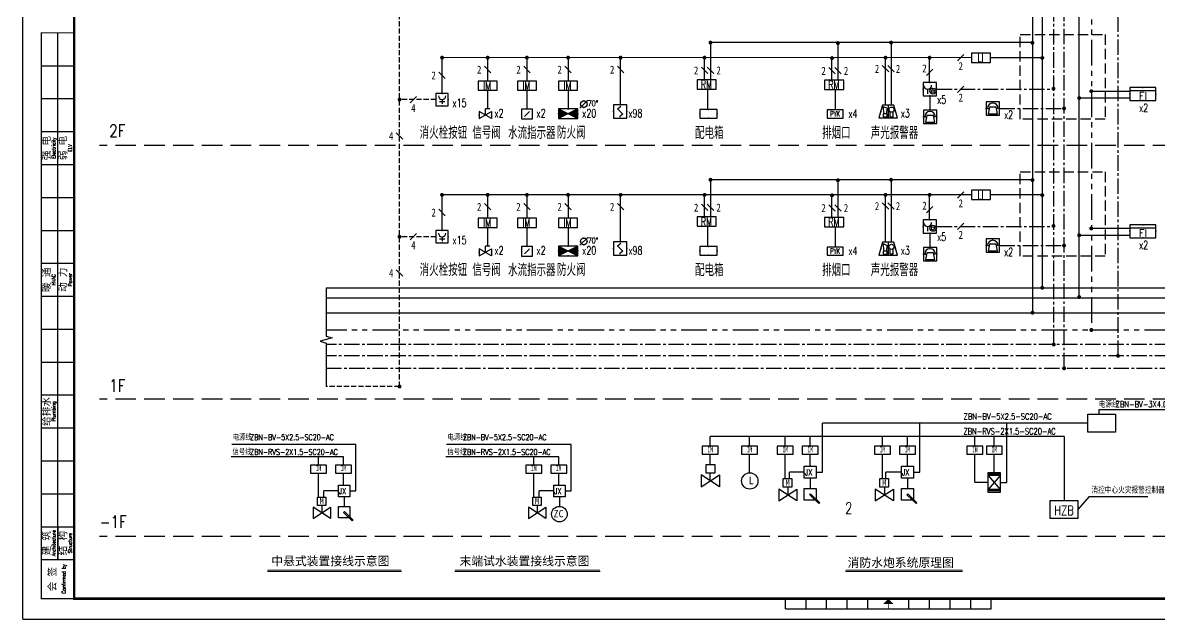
# Model space of a CAD drawing. Extents: x 913510 to 997610, y -270398 to 254224.
# Drawn here: x 913510 to 968720, y -132627 to -103637 of the extents above; entities that cross this region are included whole.
import ezdxf
from ezdxf.enums import TextEntityAlignment as Align

# ---------------------------------------------------------------- set-up
doc = ezdxf.new("R2010")
doc.units = 0
doc.header["$LTSCALE"] = 1000
doc.header["$MEASUREMENT"] = 0
for name, pattern in [('CENTER2', [1.125, 0.75, -0.125, 0.125, -0.125]), ('DASH', [0.35, 0.25, -0.1]), ('PHANTOM2', [1.25, 0.625, -0.125, 0.125, -0.125, 0.125, -0.125])]:
    doc.linetypes.add(name, pattern=pattern)
for name, color, linetype in [('00-OTHER', 7, 'Continuous'), ('0A', 7, 'Continuous'), ('DIM-照明', 3, 'Continuous'), ('EQUIP', 3, 'Continuous'), ('EQUIP-消防', 3, 'Continuous'), ('PUB_TEXT', 8, 'Continuous'), ('TEL_TEXT', 7, 'Continuous'), ('WIRE-4', 6, 'Continuous'), ('WIRE-照明', 6, 'Continuous'), ('图框', 139, 'Continuous'), ('水炮标注', 5, 'Continuous'), ('水炮电气线路', 4, 'Continuous'), ('电气', 2, 'Continuous'), ('电气标注', 61, 'Continuous'), ('电气说明', 2, 'Continuous'), ('线路', 6, 'Continuous')]:
    doc.layers.add(name, color=color, linetype=linetype)
doc.styles.add('_COMPLEX', font='COMPLEX.shx', dxfattribs={"width": 0.5})
doc.styles.add('_HZTXT', font='txt.shx', dxfattribs={"width": 0.8, "bigfont": 'hztxt.shx'})
doc.styles.add('_TEL_DIM', font='SIMPLEX', dxfattribs={"width": 0.8, "height": 3.5, "bigfont": 'HZTXT'})
doc.styles.add('HT', font='simhei.ttf')
doc.styles.add('hzd', font='simplex.shx', dxfattribs={"width": 0.8, "bigfont": 'hztxt.shx'})
doc.styles.add('HZTXT', font='tj-romans1.shx', dxfattribs={"width": 0.6, "bigfont": 'hztxt.shx'})
doc.styles.get("Standard").update_dxf_attribs({"font": 'simhei.ttf'})
doc.styles.add('tjhztxt', font='tjromans.shx', dxfattribs={"bigfont": 'tjhztxt.shx'})
doc.styles.add('TKZ2_tjkts.shx', font='tjromant.shx', dxfattribs={"bigfont": 'tjkts.shx'})

# ---------------------------------------------------------------- blocks, each defined once
blk = doc.blocks.new('$TelecSys$00000014')
blk.add_line((0.4, 0.4), (-0.4, -0.4))
at = {"width": 0.8}
blk.add_attdef('N', text='', height=1, dxfattribs=at).set_placement((-0.02, 1.06), align=Align.MIDDLE)
blk = doc.blocks.new('$equip$00001630')
for p, q in [((-0.5, 0), (-0.5, -1)), ((0.5, 0), (-0.5, 0)), ((0.5, -1), (0.5, 0)), ((-0.169, -0.5), (-0.169, -0.85)), ((-0.5, -1), (0.5, -1))]:
    blk.add_line(p, q)
for radius in [0.226, 0.113]:
    blk.add_circle((0.227, -0.64), radius)
blk.add_arc((-0.169, -0.2), 0.3, 180, 0)
for p in [(0, 0), (-0.5, -0.5), (0.5, -0.5), (0, -1)]:
    blk.add_point(p)
at = {"flags": 9}
blk.add_attdef('A', (0, 0), '', height=0.00002, dxfattribs=at)
blk.add_attdef('B', text='', height=0.4, dxfattribs=at).set_placement((0.884, -0.7), align=Align.MIDDLE_CENTER)
blk = doc.blocks.new('$equip$00001602')
for p, q in [((0.5, 0), (-0.5, 0)), ((-0.5, 0), (-0.5, -1)), ((0.5, -1), (0.5, 0)), ((-0.4, -0.5), (-0.27, -0.5)), ((-0.25, -0.4), (-0.35, -0.9)), ((0.25, -0.4), (-0.25, -0.4)), ((0.35, -0.9), (0.25, -0.4)), ((0.4, -0.5), (0.27, -0.5)), ((-0.5, -1), (0.5, -1)), ((-0.35, -0.9), (0.35, -0.9))]:
    blk.add_line(p, q)
blk.add_arc((0, -0.5), 0.4, 0, 180)
for p in [(0, 0), (-0.5, -0.5), (0.5, -0.5), (0, -1)]:
    blk.add_point(p)
at = {"flags": 9}
blk.add_attdef('A', (0, 0), '', height=0.00002, dxfattribs=at)
blk.add_attdef('B', text='', height=0.4, dxfattribs=at).set_placement((0.784, -0.7), align=Align.MIDDLE_CENTER)
blk = doc.blocks.new('$equip$00001652')
for p, q in [((0.65, 0), (-0.65, 0)), ((-0.65, 0), (-0.65, -0.65)), ((0.65, -0.65), (0.65, 0)), ((-0.65, -0.65), (0.65, -0.65))]:
    blk.add_line(p, q)
for p in [(0, 0), (-0.65, -0.325), (0, -0.65), (0.65, -0.325)]:
    blk.add_point(p)
at = {"flags": 9}
blk.add_attdef('A', (0, 0), '', height=0.00002, dxfattribs=at)
blk.add_attdef('B', text='', height=0.4, dxfattribs=at).set_placement((1.034, -0.35), align=Align.MIDDLE_CENTER)
blk = doc.blocks.new('$equip$00001598')
for p, q in [((-0.5, 0), (-0.5, -1)), ((0.5, 0), (-0.5, 0)), ((0.5, -1), (0.5, 0)), ((-0.2, -0.3), (0.05, -0.1)), ((0, -0.5), (-0.2, -0.3)), ((0.2, -0.7), (-0.05, -0.9)), ((0, -0.5), (0.2, -0.7)), ((-0.5, -1), (0.5, -1))]:
    blk.add_line(p, q)
for p in [(0, 0), (-0.5, -0.5), (0.5, -0.5), (0, -1)]:
    blk.add_point(p)
at = {"flags": 9}
blk.add_attdef('A', (0, 0), '', height=0.00002, dxfattribs=at)
blk.add_attdef('B', text='', height=0.4, dxfattribs=at).set_placement((0.784, -0.7), align=Align.MIDDLE_CENTER)
blk = doc.blocks.new('$equip$00001653')
for p, q in [((0.65, 0), (-0.65, 0)), ((-0.65, 0), (-0.65, -0.65)), ((0.65, -0.65), (0.65, 0)), ((-0.65, -0.15), (0.65, -0.15)), ((-0.65, -0.65), (0.65, -0.65))]:
    blk.add_line(p, q)
for p in [(0, 0), (-0.65, -0.325), (0.65, -0.325), (0, -0.65)]:
    blk.add_point(p)
at = {"flags": 9}
blk.add_attdef('A', (0, 0), '', height=0.00002, dxfattribs=at)
blk.add_attdef('B', text='', height=0.4, dxfattribs=at).set_placement((0.934, -0.35), align=Align.MIDDLE_CENTER)
blk = doc.blocks.new('$equip$00001943')
for p, q in [((-0.3, 0.35), (-0.5, -0.35)), ((0.3, 0.35), (-0.3, 0.35)), ((-0.22, -0.124), (-0.27, 0.276)), ((-0.27, 0.276), (-0.05, 0.176)), ((-0.05, 0.176), (-0.1, -0.124)), ((0, 0.35), (0, -0.35)), ((0.5, -0.35), (0.3, 0.35)), ((-0.5, -0.35), (0.5, -0.35)), ((-0.27, -0.124), (-0.27, -0.294)), ((-0.05, -0.124), (-0.27, -0.124)), ((-0.27, -0.294), (-0.05, -0.294)), ((-0.05, -0.294), (-0.05, -0.124)), ((0.112, -0.298), (0.112, -0.013)), ((0.262, -0.298), (0.112, -0.298)), ((0.262, -0.013), (0.262, -0.298))]:
    blk.add_line(p, q)
blk.add_circle((0.187, 0.102), 0.139)
for p in [(-0.4, 0), (0, 0.35), (0, -0.35), (0.404, -0.012)]:
    blk.add_point(p)
at = {"layer": 'TEL_TEXT', "style": '_TEL_DIM', "flags": 1}
blk.add_attdef('A', text='', height=0.00002, dxfattribs=at).set_placement((0, 0), align=Align.MIDDLE_CENTER)
blk = doc.blocks.new('$equip$00001712')
for p, q in [((-0.5, 1), (-0.5, 0)), ((0.5, 1), (-0.5, 1)), ((0.5, 0), (0.5, 1)), ((-0.5, 0), (0.5, 0)), ((-0.219, 0.331), (0.222, 0.331)), ((0, 0.5), (0, 0.15))]:
    blk.add_line(p, q)
blk.add_arc((0, 0.8), 0.3, 180, 0)
for p in [(0, 1), (-0.5, 0.5), (0, 0), (0.5, 0.5)]:
    blk.add_point(p)
at = {"flags": 1}
for tag, height, p in [('A', 0.00002, (0, 0)), ('B', 0.4, (0.726, 0.302))]:
    blk.add_attdef(tag, text='', height=height, dxfattribs=at).set_placement(p, align=Align.MIDDLE_CENTER)
blk = doc.blocks.new('$equip$00001644')
blk.add_line((-0.59, -1.09), (0.59, 0.09))
blk.add_circle((0, -0.5), 0.5)
for p in [(0, 0), (-0.5, -0.5), (0, -1), (0.5, -0.5)]:
    blk.add_point(p)
at = {"style": 'hzd', "width": 0.8}
blk.add_text('70%%d', height=0.833, dxfattribs=at).set_placement((0.58, -0.79))
at = {"flags": 9}
blk.add_attdef('A', (0, 0), '', height=0.00002, dxfattribs=at)
blk.add_attdef('B', text='', height=0.4, dxfattribs=at).set_placement((2.43, -0.64), align=Align.MIDDLE_CENTER)
blk = doc.blocks.new('$equip$00001917')
for p, q in [((0.65, 0.325), (-0.65, 0.325)), ((0.65, 0.325), (-0.65, -0.325)), ((-0.65, 0.325), (0.65, -0.325)), ((-0.65, 0.325), (-0.65, -0.325)), ((0.65, -0.325), (0.65, 0.325)), ((-0.65, -0.325), (0.65, -0.325))]:
    blk.add_line(p, q)
for p in [(-0.65, 0), (0, 0.325), (0.65, 0), (0, -0.325)]:
    blk.add_point(p)
for points in [[(-0.65, 0.325), (0, 0), (-0.65, -0.325)], [(0.65, 0.325), (0, 0), (0.65, -0.325)]]:
    blk.add_solid(points)
at = {"layer": 'TEL_TEXT', "style": '_TEL_DIM', "flags": 1}
blk.add_attdef('A', text='', height=0.00002, dxfattribs=at).set_placement((0, 0), align=Align.MIDDLE_CENTER)
blk = doc.blocks.new('_LINKPT1')
at = {"color": 0}
blk.add_line((0, 0), (0, 0), dxfattribs=at)
blk = doc.blocks.new('3S2OQ2I8')
for p, q in [((-0.5, 0.5), (0.5, 0.5)), ((-0.5, -0.5), (-0.5, 0.5)), ((-0.25, -0.25), (0.25, 0.25)), ((0.5, 0.5), (0.5, -0.5)), ((0.5, -0.5), (-0.5, -0.5))]:
    blk.add_line(p, q)
at = {"const_width": 0.04, "flags": 128}
blk.add_lwpolyline([(-0.5, -0.5), (-0.5, 0.5), (0.5, 0.5), (0.5, -0.5)], close=True, dxfattribs=at)
blk.add_solid([(0.25, 0.25), (0.02, 0.1), (0.1, 0.03)])
at = {"xscale": 0.002, "yscale": 0.002, "zscale": 0.002}
for p in [(-0.5, 0), (0, 0.5), (0.5, 0), (0, -0.5)]:
    blk.add_blockref('_LINKPT1', p, dxfattribs=at)
at = {"flags": 9}
blk.add_attdef('A', (0, 0), '', height=0.00002, dxfattribs=at)
blk = doc.blocks.new('$VALVE$00000437')
for p in [(0, 0), (87, 124)]:
    blk.add_line(p, (0, 124))
blk.add_lwpolyline([(-125, -72), (125, 72), (125, -72), (-125, 72)], close=True)
for p in [(-125, 0), (125, 0)]:
    blk.add_point(p)
blk = doc.blocks.new('6A2DRK5Q')
for p, q in [((0.78, 0.4), (-0.78, 0.4)), ((-0.78, 0.4), (-0.78, -0.4)), ((0.78, -0.4), (0.78, 0.4)), ((-0.78, -0.4), (0.78, -0.4))]:
    blk.add_line(p, q)
at = {"xscale": 0.002, "yscale": 0.002, "zscale": 0.002}
for p in [(-0.78, 0), (0, 0.4), (0.78, 0), (0, -0.4)]:
    blk.add_blockref('_LINKPT1', p, dxfattribs=at)
at = {"style": '_COMPLEX', "width": 0.6, "flags": 8}
blk.add_attdef('$TEXT$', text='', height=0.52, dxfattribs=at).set_placement((0, 0), align=Align.MIDDLE_CENTER)
at = {"flags": 9}
blk.add_attdef('A', (0, 0), '', height=0.00002, dxfattribs=at)
blk = doc.blocks.new('末端试水装置')
at = {"layer": '水炮电气线路'}
for p, q in [((7260, -1945), (7260, -1552)), ((7260, -1552), (7499, -1552)), ((7499, -1580), (7260, -1580)), ((7499, -1552), (7499, -1945)), ((7260, -1608), (7499, -1889)), ((7499, -1608), (7260, -1889)), ((7499, -1608), (7260, -1608)), ((7499, -1889), (7260, -1889)), ((7499, -1917), (7260, -1917)), ((7499, -1945), (7260, -1945))]:
    blk.add_line(p, q, dxfattribs=at)
blk = doc.blocks.new('DIANCIFA')
at = {"layer": '水炮电气线路'}
for p, q in [((6003, -2117), (5642, -1879)), ((5642, -2117), (6003, -1879)), ((5642, -1879), (5642, -2117)), ((5822, -1844), (5822, -1998)), ((6003, -1879), (6003, -2117))]:
    blk.add_line(p, q, dxfattribs=at)
blk.add_lwpolyline([(5732, -1669), (5907, -1669), (5907, -1844), (5732, -1844)], close=True, dxfattribs=at)
at = {"layer": '水炮电气线路', "insert": (5777, -1690), "char_height": 123, "width": 3346.27, "attachment_point": 1}
blk.add_mtext('M', dxfattribs=at)
blk = doc.blocks.new('SHUILIUZHISHIQI')
at = {"layer": '水炮电气线路'}
blk.add_circle((4725, -1717), 163, dxfattribs=at)
at = {"layer": '水炮电气线路', "insert": (4702, -1630), "char_height": 154, "width": 4182.84, "attachment_point": 1}
blk.add_mtext('L', dxfattribs=at)
blk = doc.blocks.new('XINHAOFA')
at = {"layer": '水炮电气线路'}
for p, q in [((4231, -2221), (3870, -1983)), ((3870, -2221), (4231, -1983)), ((3870, -1983), (3870, -2221)), ((4050, -2102), (4050, -1948)), ((4231, -1983), (4231, -2221))]:
    blk.add_line(p, q, dxfattribs=at)
blk.add_lwpolyline([(3966, -1773), (4141, -1773), (4141, -1948), (3966, -1948)], close=True, dxfattribs=at)
blk = doc.blocks.new('ZC')
at = {"layer": '水炮电气线路'}
blk.add_circle((8651, 637), 163, dxfattribs=at)
at = {"layer": '水炮电气线路', "insert": (8529, 724), "char_height": 153.9, "width": 4182.84, "attachment_point": 1}
blk.add_mtext('ZC', dxfattribs=at)
blk = doc.blocks.new('$equip_U$00000003')
for p, q in [((0.65, 0), (-0.65, 0)), ((-0.65, 0), (-0.65, -0.65)), ((0.65, -0.65), (0.65, 0)), ((-0.65, -0.65), (0.65, -0.65))]:
    blk.add_line(p, q)
blk.add_attdef('$TEXT$', text='', height=0.556).set_placement((0, -0.267), align=Align.MIDDLE_CENTER)
at = {"flags": 1}
blk.add_attdef('A', text='', height=0.0000222, dxfattribs=at).set_placement((0, 0), align=Align.MIDDLE_CENTER)
blk = doc.blocks.new('TJAD_TK_A1')
at = {"color": 0}
for p, q in [((517.38, 385.45), (517.38, 641.45)), ((509.38, 625.45), (525.38, 625.45)), ((509.38, 609.45), (525.38, 609.45)), ((509.38, 593.45), (525.38, 593.45)), ((509.38, 577.45), (525.38, 577.45)), ((509.38, 561.45), (525.38, 561.45)), ((509.38, 545.45), (525.38, 545.45)), ((509.38, 529.45), (525.38, 529.45)), ((509.38, 513.45), (525.38, 513.45)), ((509.38, 497.45), (525.38, 497.45)), ((509.38, 481.45), (525.38, 481.45)), ((509.38, 465.45), (525.38, 465.45)), ((509.38, 449.45), (525.38, 449.45)), ((509.38, 433.45), (525.38, 433.45)), ((509.38, 417.45), (525.38, 417.45)), ((509.38, 401.45), (525.38, 401.45)), ((517.38, 401.45), (517.38, 385.45)), ((509.38, 385.45), (525.38, 385.45))]:
    blk.add_line(p, q, dxfattribs=at)
at = {"layer": '图框', "color": 0}
for p, q in [((500.38, 356.45), (500.38, 950.45)), ((870.88, 361.45), (870.88, 366.45)), ((880.88, 361.45), (880.88, 366.45)), ((890.88, 361.45), (890.88, 366.45)), ((900.88, 361.45), (900.88, 366.45)), ((910.88, 361.45), (910.88, 366.45)), ((930.88, 361.45), (930.88, 366.45)), ((940.88, 361.45), (940.88, 366.45)), ((950.88, 361.45), (950.88, 366.45)), ((960.88, 361.45), (960.88, 366.45)), ((970.88, 361.45), (970.88, 366.45)), ((870.88, 361.45), (970.88, 361.45)), ((500.38, 356.45), (1341.38, 356.45))]:
    blk.add_line(p, q, dxfattribs=at)
at = {"layer": '图框', "color": 0, "const_width": 1.2}
blk.add_lwpolyline([(1331.38, 940.45), (525.38, 940.45), (525.38, 366.45), (1331.38, 366.45)], close=True, dxfattribs=at)
at = {"layer": '图框', "color": 0}
for points, const_width in [([(525.38, 366.45), (509.38, 366.45), (509.38, 641.45), (525.38, 641.45)], 0.6), ([(920.88, 363.95), (920.88, 361.45)], 0.3)]:
    blk.add_lwpolyline(points, dxfattribs=dict(at, const_width=const_width))
blk.add_solid([(918.38, 363.95), (923.38, 363.95), (920.88, 366.45)], dxfattribs=at)
at = {"color": 0, "style": 'TKZ2_tjkts.shx', "width": 0.8}
for s, p in [('Electricity', (515.4, 585.45)), ('ELV', (523.4, 585.45)), ('HVAC', (515.4, 521.45)), ('Power', (523.4, 521.45)), ('Plumbing', (515.4, 457.45)), ('Architecture', (515.4, 393.45)), ('Structure', (523.4, 393.45)), ('Confirmed by', (520.33, 376.06))]:
    blk.add_text(s, height=1.8, rotation=90, dxfattribs=at).set_placement(p, align=Align.MIDDLE_CENTER)
at = {"color": 0, "style": 'TKZ2_tjkts.shx'}
for s, p in [('强 电', (512.17, 585.45)), ('弱 电', (520.17, 585.45)), ('暖 通', (512.17, 521.45)), ('动 力', (520.17, 521.45)), ('给排水', (512.17, 457.45)), ('建 筑', (512.17, 393.45)), ('结 构', (520.17, 393.45)), ('会 签', (515, 375.95))]:
    blk.add_text(s, height=3.6, rotation=90, dxfattribs=at).set_placement(p, align=Align.MIDDLE_CENTER)

msp = doc.modelspace()

# ---------------------------------------------------------------- linework, layer by layer
at = {"layer": '00-OTHER', "elevation": -363}
msp.add_lwpolyline([(928247, -116542), (928247, -118863), (928540, -118957), (927954, -119116), (928247, -119210), (928247, -121317)], dxfattribs=at)
at = {"layer": 'WIRE-4', "color": 6}
for p, q in [((962565, -77936, -231), (962565, -117776, -231)), ((963044, -116563, -231), (963044, -78669, -231)), ((964811, -87303, -231), (964811, -117014, -231)), ((962565, -104603, -231), (946919, -104603, -231)), ((946919, -104603, -231), (946919, -106407, -231)), ((953110, -104624, -363), (953110, -106428, -363)), ((955690, -104603, -363), (955690, -107637, -363)), ((959592, -105336, -231), (933881, -105335, -24)), ((933881, -107071, -24), (933881, -105335, -24)), ((936093, -105335, -24), (936093, -106469, -24)), ((938002, -105335, -24), (938002, -106469, -24)), ((940001, -105335, -24), (940001, -106469, -24)), ((942553, -107620, -24), (942553, -105335, -24)), ((946631, -106407, -231), (946631, -105336, -231)), ((952822, -106428, -363), (952822, -105357, -363)), ((955421, -107637, -363), (955421, -105336, -363)), ((957563, -106546, -231), (957563, -105336, -231)), ((957563, -106546, -231), (957563, -105405, -231)), ((963044, -105336, -231), (960518, -105336, -231)), ((936093, -106918, -24), (936093, -107826, -24)), ((938002, -106918, -24), (938002, -107826, -24)), ((940001, -106918, -24), (940001, -107826, -24)), ((946780, -106870, -231), (946780, -107850, -231)), ((952971, -106892, -363), (952971, -107872, -363)), ((967302, -106973, -231), (965424, -106973, -231)), ((957578, -107194, -231), (957578, -107889, -231)), ((957578, -107194, -231), (957578, -107889, -231)), ((967302, -107303, -231), (964811, -107303, -231)), ((962565, -111269, -231), (946919, -111269, -231)), ((946919, -111269, -231), (946919, -113073, -231)), ((953110, -111291, -363), (953110, -113095, -363)), ((955690, -111269, -363), (955690, -114304, -363)), ((959592, -112003, -231), (933881, -112002, -24)), ((933881, -113738, -24), (933881, -112002, -24)), ((936093, -112002, -24), (936093, -113135, -24)), ((938002, -112002, -24), (938002, -113135, -24)), ((940001, -112002, -24), (940001, -113135, -24)), ((942553, -114286, -24), (942553, -112002, -24)), ((946631, -113073, -231), (946631, -112003, -231)), ((952822, -113095, -363), (952822, -112024, -363)), ((955421, -114304, -363), (955421, -112003, -363)), ((957563, -113212, -231), (957563, -112003, -231)), ((957563, -113212, -231), (957563, -112071, -231)), ((963044, -112003, -231), (960518, -112003, -231)), ((936093, -113585, -24), (936093, -114493, -24)), ((938002, -113585, -24), (938002, -114493, -24)), ((940001, -113585, -24), (940001, -114493, -24)), ((946780, -113537, -231), (946780, -114517, -231)), ((952971, -113558, -363), (952971, -114538, -363)), ((967302, -113639, -231), (965424, -113639, -231)), ((957578, -113860, -231), (957578, -114555, -231)), ((957578, -113860, -231), (957578, -114555, -231)), ((967302, -113970, -231), (964811, -113970, -231)), ((963059, -116542, -231), (928247, -116542, -231)), ((928247, -117002, -231), (969248, -117002, -231)), ((969248, -116542, -99), (963035, -116542, -99)), ((928247, -117728, -231), (969248, -117728, -231))]:
    msp.add_line(p, q, dxfattribs=at)
at = {"layer": 'WIRE-4', "color": 6, "linetype": 'CENTER2'}
for p, q in [((966718, -119827, -226), (966718, -82291, -224)), ((963595, -119323, -231), (963595, -86870, -231)), ((964103, -120430, -231), (964103, -87802, -231)), ((957902, -106870, -231), (963595, -106870, -231)), ((960960, -107802, -231), (964103, -107802, -231)), ((957902, -113536, -231), (963595, -113536, -231)), ((960960, -114469, -231), (964103, -114469, -231)), ((969248, -119276, -99), (928247, -119276, -322)), ((969248, -119827, -99), (928247, -119827, -324)), ((928247, -120430, -99), (969248, -120430, -99))]:
    msp.add_line(p, q, dxfattribs=at)
at = {"layer": 'WIRE-4', "color": 6, "linetype": 'PHANTOM2', "ltscale": 2}
for p, q in [((965424, -86973, -231), (965424, -118617, -231)), ((969248, -118583, -231), (928247, -118583, -231))]:
    msp.add_line(p, q, dxfattribs=at)
at = {"layer": 'WIRE-4', "color": 6, "linetype": 'DASH'}
for p, q in [((931814, -121317, 58), (931814, -87351, -24)), ((933581, -107371, -24), (931814, -107371, -24)), ((933581, -114038, -24), (931814, -114038, -24)), ((931814, -121317, -99), (928247, -121317, -99))]:
    msp.add_line(p, q, dxfattribs=at)
at = {"layer": 'WIRE-4', "color": 3, "linetype": 'DASH', "ltscale": 2, "elevation": -99}
for points in [[(961970, -104212), (966099, -104212), (966099, -108318), (961970, -108318)], [(961970, -110879), (966099, -110879), (966099, -114984), (961970, -114984)]]:
    msp.add_lwpolyline(points, close=True, dxfattribs=at)
at = {"layer": 'WIRE-照明'}
for p, q in [((946902, -124218, 576), (946902, -123738, 576)), ((964096, -123738, 576), (946902, -123738, 576)), ((948813, -124218, 576), (948813, -123738, 576)), ((950552, -124218, 576), (950552, -123738, 576)), ((951765, -124218, 576), (951765, -123738, 576)), ((955272, -124218, 576), (955272, -123738, 576)), ((956486, -124218, 576), (956486, -123738, 576)), ((959761, -124218, 576), (959761, -123738, 576)), ((960707, -124218, 576), (960707, -123738, 576)), ((964096, -123738, 576), (964096, -126841, 576)), ((946902, -125101, 576), (946902, -124605, 576)), ((948813, -125507, 576), (948813, -124605, 576)), ((950552, -125782, 576), (950552, -124605, 576)), ((951765, -125186, 576), (951765, -124605, 576)), ((955272, -125782, 576), (955272, -124605, 576)), ((956486, -125186, 576), (956486, -124605, 576)), ((959761, -125969, 576), (959761, -124605, 576)), ((960707, -125502, 576), (960707, -124605, 576)), ((959761, -125969, 576), (960415, -125969, 576))]:
    msp.add_line(p, q, dxfattribs=at)
at = {"layer": '水炮电气线路', "color": 1}
for p, q in [((972593, -122446, -99), (965778, -122446, 576)), ((965778, -122446, 576), (965778, -122663, 576)), ((952366, -125478, 576), (952366, -123100, 576)), ((965256, -123100, 576), (952366, -123100, 576)), ((957087, -125478, 576), (957087, -123100, 576)), ((957087, -125478, 576), (957087, -123100, 576)), ((961308, -125980, 576), (961308, -123100, 576)), ((929690, -124134, 576), (923660, -124134, 576)), ((929690, -126392, 576), (929690, -124134, 576)), ((940151, -124134, 576), (934098, -124134, 576)), ((940151, -126392, 576), (940151, -124134, 576)), ((951474, -125478, 576), (950751, -125478, 576)), ((950751, -125786, 576), (950751, -125478, 576)), ((952057, -125478, 576), (952366, -125478, 576)), ((955440, -125786, 576), (955440, -125478, 576)), ((956194, -125478, 576), (955440, -125478, 576)), ((956777, -125478, 576), (957087, -125478, 576)), ((928843, -126392, 576), (928143, -126392, 576)), ((928143, -126685, 576), (928143, -126392, 576)), ((929396, -126392, 576), (929690, -126392, 576)), ((939303, -126392, 576), (938604, -126392, 576)), ((938604, -126685, 576), (938604, -126392, 576)), ((939857, -126392, 576), (940151, -126392, 576)), ((960999, -125980, 576), (961308, -125980, 576))]:
    msp.add_line(p, q, dxfattribs=at)
at = {"layer": '水炮电气线路', "linetype": 'ByBlock'}
msp.add_line((929089, -124740, 576), (923633, -124740, 576), dxfattribs=at)
at = {"layer": '水炮电气线路'}
for p, q in [((927876, -125132, 576), (927876, -124740, 576)), ((929089, -125132, 576), (929089, -124740, 576)), ((939550, -124740, 576), (934070, -124740, 576)), ((938336, -125132, 576), (938336, -124740, 576)), ((939550, -125132, 576), (939550, -124740, 576)), ((927876, -126696, 576), (927876, -125519, 576)), ((929089, -126100, 576), (929089, -125519, 576)), ((938336, -126696, 576), (938336, -125519, 576)), ((939550, -126100, 576), (939550, -125519, 576)), ((951765, -125769, 576), (951765, -126266, 576)), ((956486, -125769, 576), (956486, -126266, 576)), ((929120, -126669, 576), (929120, -127141, 576)), ((939580, -126669, 576), (939580, -127141, 576)), ((951745, -126576, 576), (951785, -126535, 576)), ((951745, -126576, 576), (952185, -127007, 576)), ((951785, -126535, 576), (952226, -126965, 576)), ((952226, -126965, 576), (952185, -127007, 576)), ((956465, -126576, 576), (956506, -126535, 576)), ((956465, -126576, 576), (956906, -127007, 576)), ((956506, -126535, 576), (956946, -126965, 576)), ((956946, -126965, 576), (956906, -127007, 576)), ((929100, -127435, 576), (929139, -127396, 576)), ((929100, -127435, 576), (929519, -127844, 576)), ((929139, -127396, 576), (929557, -127805, 576)), ((929557, -127805, 576), (929519, -127844, 576))]:
    msp.add_line(p, q, dxfattribs=at)
at = {"layer": '水炮电气线路', "elevation": 576}
for points in [[(965256, -122663), (966599, -122663), (966599, -123537), (965256, -123537)], [(951474, -125186), (952057, -125186), (952057, -125769), (951474, -125769)], [(956194, -125186), (956777, -125186), (956777, -125769), (956194, -125769)], [(928843, -126115), (929396, -126115), (929396, -126669), (928843, -126669)], [(939303, -126115), (939857, -126115), (939857, -126669), (939303, -126669)], [(951476, -126266), (952054, -126266), (952054, -126845), (951476, -126845)], [(956196, -126266), (956775, -126266), (956775, -126845), (956196, -126845)], [(963425, -126848), (964768, -126848), (964768, -127722), (963425, -127722)], [(928845, -127141), (929394, -127141), (929394, -127690), (928845, -127690)]]:
    msp.add_lwpolyline(points, close=True, dxfattribs=at)
at = {"layer": '电气'}
for points, elevation in [([(959592, -105565), (960518, -105565), (960518, -105115), (959592, -105115)], -99), ([(935630, -106918), (936556, -106918), (936556, -106469), (935630, -106469)], -99), ([(937539, -106918), (938465, -106918), (938465, -106469), (937539, -106469)], -99), ([(939539, -106918), (940464, -106918), (940464, -106469), (939539, -106469)], -99), ([(946274, -106860), (947199, -106860), (947199, -106410), (946274, -106410)], -99), ([(952465, -106881), (953390, -106881), (953390, -106432), (952465, -106432)], -231), ([(959592, -112232), (960518, -112232), (960518, -111782), (959592, -111782)], -99), ([(935630, -113585), (936556, -113585), (936556, -113135), (935630, -113135)], -99), ([(937539, -113585), (938465, -113585), (938465, -113135), (937539, -113135)], -99), ([(939539, -113585), (940464, -113585), (940464, -113135), (939539, -113135)], -99), ([(946274, -113527), (947199, -113527), (947199, -113077), (946274, -113077)], -99), ([(952465, -113548), (953390, -113548), (953390, -113098), (952465, -113098)], -231)]:
    msp.add_lwpolyline(points, close=True, dxfattribs=dict(at, elevation=elevation))
at = {"layer": '电气标注', "color": 2, "const_width": 94.5}
for points, elevation in [([(946871, -104603, 1), (946967, -104603, 1)], -99), ([(953062, -104624, 1), (953157, -104624, 1)], -231), ([(955642, -104603, 1), (955737, -104603, 1)], -231), ([(962511, -104615, 1), (962606, -104615, 1)], -99), ([(933833, -105335, 1), (933928, -105335, 1)], -99), ([(936045, -105335, 1), (936141, -105335, 1)], -99), ([(937954, -105335, 1), (938050, -105335, 1)], -99), ([(939954, -105335, 1), (940049, -105335, 1)], -99), ([(942505, -105335, 1), (942600, -105335, 1)], -99), ([(946584, -105336, 1), (946679, -105336, 1)], -99), ([(952774, -105357, 1), (952870, -105357, 1)], -231), ([(955373, -105336, 1), (955468, -105336, 1)], -231), ([(957516, -105336, 1), (957611, -105336, 1)], -99), ([(962990, -105349, 1), (963085, -105349, 1)], -99), ([(963536, -106845, 1), (963632, -106845, 1)], -99), ([(965370, -106966, 1), (965465, -106966, 1)], -99), ([(931767, -107371, 1), (931862, -107371, 1)], -99), ([(964782, -107298, 1), (964877, -107298, 1)], -99), ([(964047, -107802, 1), (964143, -107802, 1)], -99), ([(946871, -111269, 1), (946967, -111269, 1)], -99), ([(953062, -111291, 1), (953157, -111291, 1)], -231), ([(955642, -111269, 1), (955737, -111269, 1)], -231), ([(962511, -111282, 1), (962606, -111282, 1)], -99), ([(933833, -112002, 1), (933928, -112002, 1)], -99), ([(936045, -112002, 1), (936141, -112002, 1)], -99), ([(937954, -112002, 1), (938050, -112002, 1)], -99), ([(939954, -112002, 1), (940049, -112002, 1)], -99), ([(942505, -112002, 1), (942600, -112002, 1)], -99), ([(946584, -112003, 1), (946679, -112003, 1)], -99), ([(952774, -112024, 1), (952870, -112024, 1)], -231), ([(955373, -112003, 1), (955468, -112003, 1)], -231), ([(957516, -112003, 1), (957611, -112003, 1)], -99), ([(962990, -112015, 1), (963085, -112015, 1)], -99), ([(963536, -113512, 1), (963632, -113512, 1)], -99), ([(965370, -113633, 1), (965465, -113633, 1)], -99), ([(931767, -114038, 1), (931862, -114038, 1)], -99), ([(964782, -113964, 1), (964877, -113964, 1)], -99), ([(964047, -114469, 1), (964143, -114469, 1)], -99), ([(962990, -116515, 1), (963085, -116515, 1)], -99), ([(964782, -116970, 1), (964877, -116970, 1)], -99), ([(962513, -117728, 1), (962608, -117728, 1)], -99), ([(965370, -118570, 1), (965465, -118570, 1)], -99), ([(963548, -119276, 1), (963643, -119276, 1)], -99), ([(966670, -119827, 1), (966766, -119827, 1)], -226), ([(964055, -120430, 1), (964151, -120430, 1)], 33), ([(931767, -121317, 1), (931862, -121317, 1)], -99)]:
    msp.add_lwpolyline(points, format="xyb", close=True, dxfattribs=dict(at, elevation=elevation))
at = {"layer": '电气说明'}
for p, q in [((965319, -126661, 576), (964768, -127285, 576)), ((965319, -126661, 576), (968163, -126661, 576)), ((925396, -130288, 576), (931908, -130288, 576)), ((934504, -130288, 576), (941553, -130288, 576)), ((953481, -130288, 576), (959163, -130288, 576))]:
    msp.add_line(p, q, dxfattribs=at)
at = {"layer": '电气说明', "const_width": 20.2, "elevation": 576}
for points in [[(925396, -130231), (931908, -130231)], [(934504, -130231), (941553, -130231)], [(953481, -130231), (959163, -130231)]]:
    msp.add_lwpolyline(points, dxfattribs=at)
at = {"layer": '线路', "color": 0, "linetype": 'DASH', "ltscale": 4}
for p, q in [((987610, -109598, 264), (917245, -109598, 264)), ((987610, -121932, 264), (917245, -121932, 264)), ((987610, -128598, 240), (917245, -128598, 264))]:
    msp.add_line(p, q, dxfattribs=at)

# ---------------------------------------------------------------- block references
at = {"layer": 'DIM-照明'}
ref = msp.add_blockref('$TelecSys$00000014', (959069, -105336, -99), dxfattribs=dict(at, xscale=388.7999999999689, yscale=388.7999999999689, zscale=388.8, rotation=180))
ref.add_attrib('N', '2', dxfattribs={"layer": '0', "height": 389, "width": 0.8}).set_placement((959076, -105746, -99), align=Align.MIDDLE)
ref = msp.add_blockref('$TelecSys$00000014', (936093, -105910, 108), dxfattribs=dict(at, xscale=388.7999999999689, yscale=388.7999999999689, zscale=388.8, rotation=90))
ref.add_attrib('N', '2', dxfattribs={"layer": '0', "height": 389, "width": 0.8}).set_placement((935683, -105917, 108), align=Align.MIDDLE)
ref = msp.add_blockref('$TelecSys$00000014', (938002, -105910, 108), dxfattribs=dict(at, xscale=388.7999999999689, yscale=388.7999999999689, zscale=388.8, rotation=90))
ref.add_attrib('N', '2', dxfattribs={"layer": '0', "height": 389, "width": 0.8}).set_placement((937591, -105917, 108), align=Align.MIDDLE)
ref = msp.add_blockref('$TelecSys$00000014', (940001, -105910, 108), dxfattribs=dict(at, xscale=388.7999999999689, yscale=388.7999999999689, zscale=388.8, rotation=90))
ref.add_attrib('N', '2', dxfattribs={"layer": '0', "height": 389, "width": 0.8}).set_placement((939591, -105917, 108), align=Align.MIDDLE)
ref = msp.add_blockref('$TelecSys$00000014', (942553, -105910, 108), dxfattribs=dict(at, xscale=388.7999999999689, yscale=388.7999999999689, zscale=388.8, rotation=90))
ref.add_attrib('N', '2', dxfattribs={"layer": '0', "height": 389, "width": 0.8}).set_placement((942142, -105917, 108), align=Align.MIDDLE)
ref = msp.add_blockref('$TelecSys$00000014', (946631, -105948, -99), dxfattribs=dict(at, xscale=388.7999999999689, yscale=388.7999999999689, zscale=388.8, rotation=90))
ref.add_attrib('N', '2', dxfattribs={"layer": '0', "height": 389, "width": 0.8}).set_placement((946221, -105954, -99), align=Align.MIDDLE)
ref = msp.add_blockref('$TelecSys$00000014', (946919, -105948, -99), dxfattribs=dict(at, xscale=388.7999999999689, yscale=388.7999999999689, zscale=388.8, rotation=90))
ref.add_attrib('N', '2', dxfattribs={"layer": '0', "height": 389, "width": 0.8}).set_placement((947314, -105954, -99), align=Align.MIDDLE)
ref = msp.add_blockref('$TelecSys$00000014', (952822, -105969, -231), dxfattribs=dict(at, xscale=388.7999999999689, yscale=388.7999999999689, zscale=388.8, rotation=90))
ref.add_attrib('N', '2', dxfattribs={"layer": '0', "height": 389, "width": 0.8}).set_placement((952412, -105976, -231), align=Align.MIDDLE)
ref = msp.add_blockref('$TelecSys$00000014', (953110, -105969, -231), dxfattribs=dict(at, xscale=388.7999999999689, yscale=388.7999999999689, zscale=388.8, rotation=90))
ref.add_attrib('N', '2', dxfattribs={"layer": '0', "height": 389, "width": 0.8}).set_placement((953505, -105976, -231), align=Align.MIDDLE)
ref = msp.add_blockref('$TelecSys$00000014', (955421, -105871, -231), dxfattribs=dict(at, xscale=388.7999999999689, yscale=388.7999999999689, zscale=388.8, rotation=90))
ref.add_attrib('N', '2', dxfattribs={"layer": '0', "height": 389, "width": 0.8}).set_placement((955010, -105878, -231), align=Align.MIDDLE)
ref = msp.add_blockref('$TelecSys$00000014', (955690, -105871, -231), dxfattribs=dict(at, xscale=388.7999999999689, yscale=388.7999999999689, zscale=388.8, rotation=90))
ref.add_attrib('N', '2', dxfattribs={"layer": '0', "height": 389, "width": 0.8}).set_placement((956028, -105878, -231), align=Align.MIDDLE)
ref = msp.add_blockref('$TelecSys$00000014', (957565, -106053, -99), dxfattribs=dict(at, xscale=388.7999999999689, yscale=388.7999999999689, zscale=388.8, rotation=180))
ref.add_attrib('N', '2', dxfattribs={"layer": '0', "height": 389, "width": 0.8}).set_placement((957314, -105858, -99), align=Align.MIDDLE)
ref = msp.add_blockref('$TelecSys$00000014', (933881, -106191, 108), dxfattribs=dict(at, xscale=388.7999999999689, yscale=388.7999999999689, zscale=388.8, rotation=90))
ref.add_attrib('N', '2', dxfattribs={"layer": '0', "height": 389, "width": 0.8}).set_placement((933470, -106198, 108), align=Align.MIDDLE)
ref = msp.add_blockref('$TelecSys$00000014', (959069, -106868, -99), dxfattribs=dict(at, xscale=388.7999999999689, yscale=388.7999999999689, zscale=388.8, rotation=180))
ref.add_attrib('N', '2', dxfattribs={"layer": '0', "height": 389, "width": 0.8}).set_placement((959076, -107279, -99), align=Align.MIDDLE)
ref = msp.add_blockref('$TelecSys$00000014', (932481, -107371, 108), dxfattribs=dict(at, xscale=388.7999999999689, yscale=388.7999999999689, zscale=388.8, rotation=180))
ref.add_attrib('N', '4', dxfattribs={"layer": '0', "height": 389, "width": 0.8}).set_placement((932488, -107781, 108), align=Align.MIDDLE)
ref = msp.add_blockref('$TelecSys$00000014', (931814, -109138, 108), dxfattribs=dict(at, xscale=388.7999999999689, yscale=388.7999999999689, zscale=388.8, rotation=90))
ref.add_attrib('N', '4', dxfattribs={"layer": '0', "height": 389, "width": 0.8}).set_placement((931404, -109145, 108), align=Align.MIDDLE)
ref = msp.add_blockref('$TelecSys$00000014', (959069, -112003, -99), dxfattribs=dict(at, xscale=388.7999999999689, yscale=388.7999999999689, zscale=388.8, rotation=180))
ref.add_attrib('N', '2', dxfattribs={"layer": '0', "height": 389, "width": 0.8}).set_placement((959076, -112413, -99), align=Align.MIDDLE)
ref = msp.add_blockref('$TelecSys$00000014', (936093, -112576, 108), dxfattribs=dict(at, xscale=388.7999999999689, yscale=388.7999999999689, zscale=388.8, rotation=90))
ref.add_attrib('N', '2', dxfattribs={"layer": '0', "height": 389, "width": 0.8}).set_placement((935683, -112583, 108), align=Align.MIDDLE)
ref = msp.add_blockref('$TelecSys$00000014', (938002, -112576, 108), dxfattribs=dict(at, xscale=388.7999999999689, yscale=388.7999999999689, zscale=388.8, rotation=90))
ref.add_attrib('N', '2', dxfattribs={"layer": '0', "height": 389, "width": 0.8}).set_placement((937591, -112583, 108), align=Align.MIDDLE)
ref = msp.add_blockref('$TelecSys$00000014', (940001, -112576, 108), dxfattribs=dict(at, xscale=388.7999999999689, yscale=388.7999999999689, zscale=388.8, rotation=90))
ref.add_attrib('N', '2', dxfattribs={"layer": '0', "height": 389, "width": 0.8}).set_placement((939591, -112583, 108), align=Align.MIDDLE)
ref = msp.add_blockref('$TelecSys$00000014', (942553, -112576, 108), dxfattribs=dict(at, xscale=388.7999999999689, yscale=388.7999999999689, zscale=388.8, rotation=90))
ref.add_attrib('N', '2', dxfattribs={"layer": '0', "height": 389, "width": 0.8}).set_placement((942142, -112583, 108), align=Align.MIDDLE)
ref = msp.add_blockref('$TelecSys$00000014', (946631, -112614, -99), dxfattribs=dict(at, xscale=388.7999999999689, yscale=388.7999999999689, zscale=388.8, rotation=90))
ref.add_attrib('N', '2', dxfattribs={"layer": '0', "height": 389, "width": 0.8}).set_placement((946221, -112621, -99), align=Align.MIDDLE)
ref = msp.add_blockref('$TelecSys$00000014', (946919, -112614, -99), dxfattribs=dict(at, xscale=388.7999999999689, yscale=388.7999999999689, zscale=388.8, rotation=90))
ref.add_attrib('N', '2', dxfattribs={"layer": '0', "height": 389, "width": 0.8}).set_placement((947314, -112621, -99), align=Align.MIDDLE)
ref = msp.add_blockref('$TelecSys$00000014', (952822, -112636, -231), dxfattribs=dict(at, xscale=388.7999999999689, yscale=388.7999999999689, zscale=388.8, rotation=90))
ref.add_attrib('N', '2', dxfattribs={"layer": '0', "height": 389, "width": 0.8}).set_placement((952412, -112642, -231), align=Align.MIDDLE)
ref = msp.add_blockref('$TelecSys$00000014', (953110, -112636, -231), dxfattribs=dict(at, xscale=388.7999999999689, yscale=388.7999999999689, zscale=388.8, rotation=90))
ref.add_attrib('N', '2', dxfattribs={"layer": '0', "height": 389, "width": 0.8}).set_placement((953505, -112642, -231), align=Align.MIDDLE)
ref = msp.add_blockref('$TelecSys$00000014', (955421, -112538, -231), dxfattribs=dict(at, xscale=388.7999999999689, yscale=388.7999999999689, zscale=388.8, rotation=90))
ref.add_attrib('N', '2', dxfattribs={"layer": '0', "height": 389, "width": 0.8}).set_placement((955010, -112545, -231), align=Align.MIDDLE)
ref = msp.add_blockref('$TelecSys$00000014', (955690, -112538, -231), dxfattribs=dict(at, xscale=388.7999999999689, yscale=388.7999999999689, zscale=388.8, rotation=90))
ref.add_attrib('N', '2', dxfattribs={"layer": '0', "height": 389, "width": 0.8}).set_placement((956028, -112545, -231), align=Align.MIDDLE)
ref = msp.add_blockref('$TelecSys$00000014', (957565, -112720, -99), dxfattribs=dict(at, xscale=388.7999999999689, yscale=388.7999999999689, zscale=388.8, rotation=180))
ref.add_attrib('N', '2', dxfattribs={"layer": '0', "height": 389, "width": 0.8}).set_placement((957314, -112525, -99), align=Align.MIDDLE)
ref = msp.add_blockref('$TelecSys$00000014', (933881, -112858, 108), dxfattribs=dict(at, xscale=388.7999999999689, yscale=388.7999999999689, zscale=388.8, rotation=90))
ref.add_attrib('N', '2', dxfattribs={"layer": '0', "height": 389, "width": 0.8}).set_placement((933470, -112865, 108), align=Align.MIDDLE)
ref = msp.add_blockref('$TelecSys$00000014', (959069, -113535, -99), dxfattribs=dict(at, xscale=388.7999999999689, yscale=388.7999999999689, zscale=388.8, rotation=180))
ref.add_attrib('N', '2', dxfattribs={"layer": '0', "height": 389, "width": 0.8}).set_placement((959076, -113945, -99), align=Align.MIDDLE)
ref = msp.add_blockref('$TelecSys$00000014', (932481, -114038, 108), dxfattribs=dict(at, xscale=388.7999999999689, yscale=388.7999999999689, zscale=388.8, rotation=180))
ref.add_attrib('N', '4', dxfattribs={"layer": '0', "height": 389, "width": 0.8}).set_placement((932488, -114448, 108), align=Align.MIDDLE)
ref = msp.add_blockref('$TelecSys$00000014', (931814, -115805, 108), dxfattribs=dict(at, xscale=388.7999999999689, yscale=388.7999999999689, zscale=388.8, rotation=90))
ref.add_attrib('N', '4', dxfattribs={"layer": '0', "height": 389, "width": 0.8}).set_placement((931404, -115812, 108), align=Align.MIDDLE)
at = {"layer": 'EQUIP', "xscale": -2.400000000062088, "yscale": -2.400000000023283, "zscale": 2.399999999999996, "rotation": 180}
for p in [(935989, -108124, -24), (935989, -114791, -24)]:
    msp.add_blockref('$VALVE$00000437', p, dxfattribs=at)
at = {"layer": 'EQUIP', "xscale": 500, "yscale": 500, "zscale": 500}
for p in [(938002, -108076, -24), (938002, -114743, -24)]:
    msp.add_blockref('3S2OQ2I8', p, dxfattribs=at)
for p in [(952971, -108072, -363), (952971, -114738, -363)]:
    msp.add_blockref('6A2DRK5Q', p, dxfattribs=at).add_auto_attribs({'$TEXT$': 'PYK'})
at = {"layer": 'EQUIP-消防'}
for name, p, xscale, yscale, zscale in [('$equip$00001630', (957578, -106546, -99), 648, 648, 648), ('$equip$00001712', (933881, -107671, 108), 600, 600, 600), ('$equip$00001653', (967929, -106792, -99), 972, 972, 972), ('$equip$00001644', (940764, -107433, 108), 324, 324, 324), ('$equip$00001598', (942535, -107620, 108), 648, 648, 648), ('$equip$00001943', (955548, -107952, -231), 900, 900, 900), ('$equip$00001602', (960636, -107478, -99), 648, 648, 648), ('$equip$00001917', (940001, -108060, 108), 720, 720, 720), ('$equip$00001652', (946823, -107850, -99), 648, 648, 648), ('$equip$00001602', (957585, -107889, -99), 648, 648, 648), ('$equip$00001630', (957578, -113212, -99), 648, 648, 648), ('$equip$00001653', (967929, -113458, -99), 972, 972, 972), ('$equip$00001712', (933881, -114338, 108), 600, 600, 600), ('$equip$00001644', (940764, -114099, 108), 324, 324, 324), ('$equip$00001602', (960636, -114145, -99), 648, 648, 648), ('$equip$00001917', (940001, -114727, 108), 720, 720, 720), ('$equip$00001598', (942535, -114286, 108), 648, 648, 648), ('$equip$00001652', (946823, -114517, -99), 648, 648, 648), ('$equip$00001943', (955548, -114619, -231), 900, 900, 900), ('$equip$00001602', (957585, -114555, -99), 648, 648, 648)]:
    msp.add_blockref(name, p, dxfattribs=dict(at, xscale=xscale, yscale=yscale, zscale=zscale))
ref = msp.add_blockref('$equip_U$00000003', (946902, -124218, 576), dxfattribs=dict(at, xscale=595.7870297651467, yscale=595.7870297651773, zscale=595.7870297651771))
ref.add_attrib('$TEXT$', 'IM', dxfattribs={"layer": '0', "height": 264.8, "width": 0.6}).set_placement((946902, -124377, 576), align=Align.MIDDLE_CENTER)
ref = msp.add_blockref('$equip_U$00000003', (948813, -124218, 576), dxfattribs=dict(at, xscale=595.7870297651467, yscale=595.7870297651773, zscale=595.7870297651771))
ref.add_attrib('$TEXT$', 'IM', dxfattribs={"layer": '0', "height": 264.8, "width": 0.6}).set_placement((948813, -124377, 576), align=Align.MIDDLE_CENTER)
ref = msp.add_blockref('$equip_U$00000003', (950552, -124218, 576), dxfattribs=dict(at, xscale=595.7870297651467, yscale=595.7870297651773, zscale=595.7870297651771))
ref.add_attrib('$TEXT$', 'IM', dxfattribs={"layer": '0', "height": 264.8, "width": 0.6}).set_placement((950552, -124377, 576), align=Align.MIDDLE_CENTER)
ref = msp.add_blockref('$equip_U$00000003', (951765, -124218, 576), dxfattribs=dict(at, xscale=595.7870297651467, yscale=595.7870297651773, zscale=595.7870297651771))
ref.add_attrib('$TEXT$', 'IM', dxfattribs={"layer": '0', "height": 264.8, "width": 0.6}).set_placement((951765, -124377, 576), align=Align.MIDDLE_CENTER)
ref = msp.add_blockref('$equip_U$00000003', (955272, -124218, 576), dxfattribs=dict(at, xscale=595.7870297651467, yscale=595.7870297651773, zscale=595.7870297651771))
ref.add_attrib('$TEXT$', 'IM', dxfattribs={"layer": '0', "height": 264.8, "width": 0.6}).set_placement((955272, -124377, 576), align=Align.MIDDLE_CENTER)
ref = msp.add_blockref('$equip_U$00000003', (956486, -124218, 576), dxfattribs=dict(at, xscale=595.7870297651467, yscale=595.7870297651773, zscale=595.7870297651771))
ref.add_attrib('$TEXT$', 'IM', dxfattribs={"layer": '0', "height": 264.8, "width": 0.6}).set_placement((956486, -124377, 576), align=Align.MIDDLE_CENTER)
ref = msp.add_blockref('$equip_U$00000003', (959761, -124218, 576), dxfattribs=dict(at, xscale=595.7870297651467, yscale=595.7870297651773, zscale=595.7870297651771))
ref.add_attrib('$TEXT$', 'IM', dxfattribs={"layer": '0', "height": 264.8, "width": 0.6}).set_placement((959761, -124377, 576), align=Align.MIDDLE_CENTER)
ref = msp.add_blockref('$equip_U$00000003', (960707, -124218, 576), dxfattribs=dict(at, xscale=595.7870297651467, yscale=595.7870297651773, zscale=595.7870297651771))
ref.add_attrib('$TEXT$', 'IM', dxfattribs={"layer": '0', "height": 264.8, "width": 0.6}).set_placement((960707, -124377, 576), align=Align.MIDDLE_CENTER)
ref = msp.add_blockref('$equip_U$00000003', (927876, -125132, 576), dxfattribs=dict(at, xscale=595.7870297651467, yscale=595.7870297651773, zscale=595.7870297651771))
ref.add_attrib('$TEXT$', 'IM', dxfattribs={"layer": '0', "height": 264.8, "width": 0.6}).set_placement((927876, -125291, 576), align=Align.MIDDLE_CENTER)
ref = msp.add_blockref('$equip_U$00000003', (929089, -125132, 576), dxfattribs=dict(at, xscale=595.7870297651467, yscale=595.7870297651773, zscale=595.7870297651771))
ref.add_attrib('$TEXT$', 'IM', dxfattribs={"layer": '0', "height": 264.8, "width": 0.6}).set_placement((929089, -125291, 576), align=Align.MIDDLE_CENTER)
ref = msp.add_blockref('$equip_U$00000003', (938336, -125132, 576), dxfattribs=dict(at, xscale=595.7870297651467, yscale=595.7870297651773, zscale=595.7870297651771))
ref.add_attrib('$TEXT$', 'IM', dxfattribs={"layer": '0', "height": 264.8, "width": 0.6}).set_placement((938336, -125291, 576), align=Align.MIDDLE_CENTER)
ref = msp.add_blockref('$equip_U$00000003', (939550, -125132, 576), dxfattribs=dict(at, xscale=595.7870297651467, yscale=595.7870297651773, zscale=595.7870297651771))
ref.add_attrib('$TEXT$', 'IM', dxfattribs={"layer": '0', "height": 264.8, "width": 0.6}).set_placement((939550, -125291, 576), align=Align.MIDDLE_CENTER)
at = {"layer": 'WIRE-照明', "xscale": 2.436106966152378, "yscale": 2.436106966152378, "zscale": 2.436106966150946}
msp.add_blockref('XINHAOFA', (937044, -120782, 576), dxfattribs=at)
at = {"layer": '图框', "xscale": 100, "yscale": 100, "zscale": 100}
msp.add_blockref('TJAD_TK_A1', (863472, -168272), dxfattribs=at)
at = {"layer": '水炮标注', "xscale": 2.313242440902635, "yscale": 2.313242440902635, "zscale": 2.313242440901594}
msp.add_blockref('ZC', (919568, -128991, 576), dxfattribs=at)
at = {"layer": '水炮电气线路', "xscale": 2.436106966152378, "yscale": 2.436106966152378, "zscale": 2.436106966150946}
for name, p in [('SHUILIUZHISHIQI', (937319, -121721, 576)), ('末端试水装置', (942730, -121721, 576))]:
    msp.add_blockref(name, p, dxfattribs=at)
at = {"layer": '水炮电气线路', "color": 2}
for p, xscale, yscale, zscale in [((936488, -121721, 576), 2.436106966152378, 2.436106966152378, 2.436106966150946), ((941182, -121721, 576), 2.436106966152378, 2.436106966152378, 2.436106966150946), ((914571, -122825, 576), 2.313242440902635, 2.313242440902635, 2.313242440901594), ((925031, -122825, 576), 2.313242440902635, 2.313242440902635, 2.313242440901594)]:
    msp.add_blockref('DIANCIFA', p, dxfattribs=dict(at, xscale=xscale, yscale=yscale, zscale=zscale))

# ---------------------------------------------------------------- texts
at = {"layer": '0A', "color": 7, "style": 'HZTXT', "width": 0.8}
for s, p in [('2F', (917709, -109190, 264)), ('1F', (917709, -121575, 264)), ('-1F', (917246, -128190, 264))]:
    msp.add_text(s, height=600, dxfattribs=at).set_placement(p)
at = {"layer": 'PUB_TEXT', "style": 'HT'}
for s, height, p in [('中悬式装置接线示意图', 420.6, (925586, -130009, 576)), ('末端试水装置接线示意图', 420.56, (934727, -130009, 576)), ('消防水炮系统原理图', 420.6, (953579, -130084, 576))]:
    msp.add_text(s, height=height, dxfattribs=at).set_placement(p)
at = {"layer": '水炮电气线路', "linetype": 'ByBlock', "style": '_HZTXT', "width": 0.8}
for s, height, p in [('电源线', 299.9, (965777, -122345, 576)), ('ZBN-BV-3X4.0+2×4-SC25-FC', 299.93, (966605, -122327, 272)), ('ZBN-BV-5X2.5-SC20-AC', 299.93, (959216, -122923, 272)), ('电源线', 284.8, (923710, -123933, 576)), ('ZBN-BV-5X2.5-SC20-AC', 284.81, (924561, -123925, 272)), ('电源线', 284.8, (934147, -123933, 576)), ('ZBN-BV-5X2.5-SC20-AC', 284.81, (934895, -123925, 272)), ('ZBN-RVS-2X1.5-SC20-AC', 299.93, (959208, -123641, 272)), ('信号线', 284.8, (923698, -124643, 576)), ('ZBN-RVS-2X1.5-SC20-AC', 284.81, (924561, -124643, 272)), ('信号线', 284.8, (934136, -124643, 576)), ('ZBN-RVS-2X1.5-SC20-AC', 284.81, (934895, -124643, 272)), ('消控中心火灾报警控制器', 299.93, (965425, -126509, 576))]:
    msp.add_text(s, height=height, dxfattribs=at).set_placement(p)
at = {"layer": '水炮电气线路', "attachment_point": 1, "style": '_HZTXT'}
for s, insert, char_height, width in [('JX', (951499, -125334, 576), 299.9, 8151.87), ('JX', (956219, -125334, 576), 299.9, 8151.87), ('JX', (928867, -126255, 576), 284.8, 7740.74), ('JX', (939327, -126255, 576), 284.8, 7740.74), ('HZB', (963611, -127115, 576), 445.4, 12105.53)]:
    msp.add_mtext(s, dxfattribs=dict(at, insert=insert, char_height=char_height, width=width))
at = {"layer": '电气标注', "width": 0.7}
for s, height, style, p in [('LI', 400, 'HZTXT', (959888, -105537, -99)), ('IM', 400, 'HZTXT', (935874, -106891, 108)), ('IM', 400, 'HZTXT', (937782, -106891, 108)), ('IM', 400, 'HZTXT', (939782, -106891, 108)), ('RM', 400, 'HZTXT', (946452, -106832, -99)), ('RM', 400, 'HZTXT', (952643, -106854, -231)), ('x15', 400, 'tjhztxt', (934383, -107735, 108)), ('x5', 400, 'tjhztxt', (957924, -107572, -99)), ('x2', 400, 'tjhztxt', (967736, -107972, -231)), ('x2', 400, 'tjhztxt', (936424, -108235, -24)), ('x2', 400, 'tjhztxt', (938469, -108235, -24)), ('x20', 400, 'tjhztxt', (940687, -108235, 108)), ('x98', 400, 'tjhztxt', (942927, -108235, 108)), ('x4', 400, 'tjhztxt', (953614, -108257, -231)), ('x3', 400, 'tjhztxt', (956157, -108236, -231)), ('x2', 400, 'tjhztxt', (961174, -108308, -99)), ('LI', 400, 'HZTXT', (959888, -112204, -99)), ('IM', 400, 'HZTXT', (935874, -113557, 108)), ('IM', 400, 'HZTXT', (937782, -113557, 108)), ('IM', 400, 'HZTXT', (939782, -113557, 108)), ('RM', 400, 'HZTXT', (946452, -113499, -99)), ('RM', 400, 'HZTXT', (952643, -113520, -231)), ('x15', 400, 'tjhztxt', (934383, -114402, 108)), ('x5', 400, 'tjhztxt', (957924, -114238, -99)), ('x2', 400, 'tjhztxt', (967736, -114639, -231)), ('x2', 400, 'tjhztxt', (936424, -114902, -24)), ('x2', 400, 'tjhztxt', (938469, -114902, -24)), ('x20', 400, 'tjhztxt', (940687, -114902, 108)), ('x98', 400, 'tjhztxt', (942927, -114902, 108)), ('x4', 400, 'tjhztxt', (953614, -114924, -231)), ('x3', 400, 'tjhztxt', (956157, -114902, -231)), ('x2', 400, 'tjhztxt', (961174, -114974, -99)), ('2', 561, 'tjhztxt', (953466, -127505, 576))]:
    msp.add_text(s, height=height, dxfattribs=dict(at, style=style)).set_placement(p)
at = {"layer": '电气说明', "style": 'tjhztxt'}
for p in [(967726, -107377, -99), (967726, -114044, -99)]:
    msp.add_text('FI', height=360, dxfattribs=at).set_placement(p)
at = {"layer": '电气说明', "style": 'tjhztxt', "width": 0.7}
for s, p in [('消火栓按钮', (932791, -109278, 108)), ('信号阀', (935348, -109278, 108)), ('水流指示器', (937086, -109288, 108)), ('防火阀', (939465, -109274, 108)), ('配电箱', (946169, -109288, -231)), ('排烟口', (952341, -109288, -231)), ('声光报警器', (954704, -109284, -231)), ('消火栓按钮', (932791, -115945, 108)), ('信号阀', (935348, -115945, 108)), ('水流指示器', (937086, -115954, 108)), ('防火阀', (939465, -115940, 108)), ('配电箱', (946169, -115955, -231)), ('排烟口', (952341, -115955, -231)), ('声光报警器', (954704, -115950, -231))]:
    msp.add_text(s, height=600, dxfattribs=at).set_placement(p)

doc.saveas('drawing.dxf')
